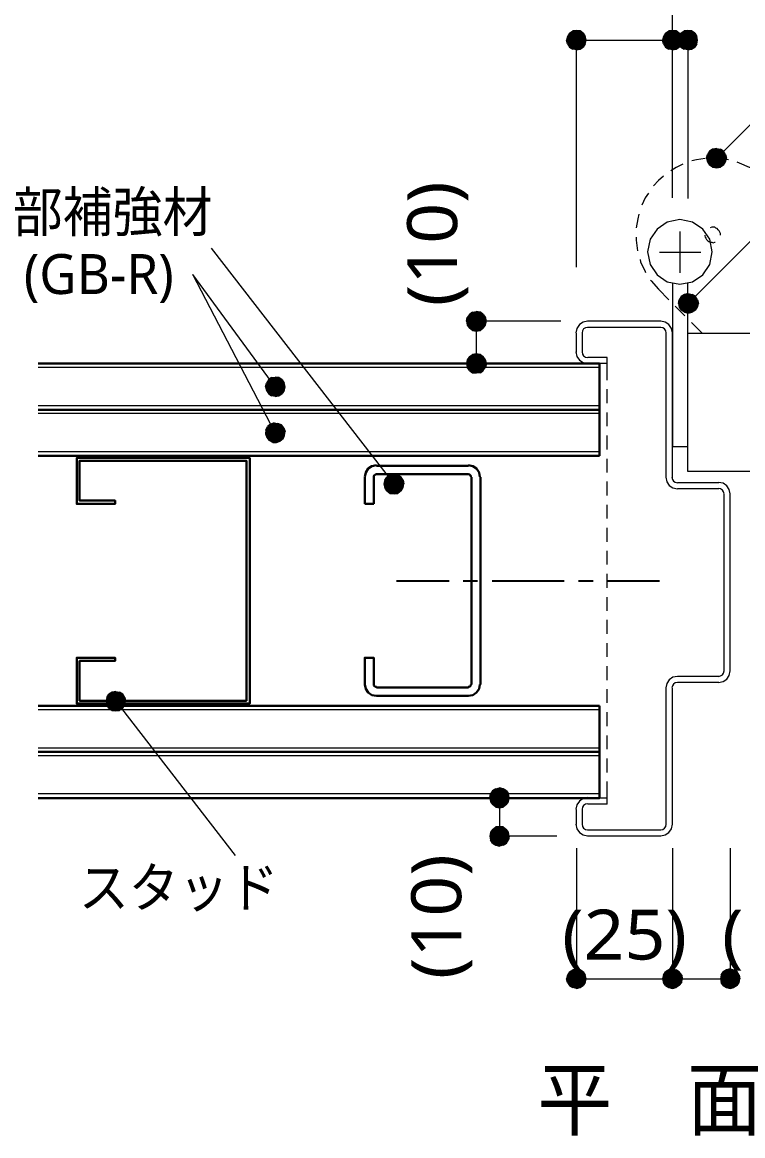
# Model space of a CAD drawing. Header units: millimetres. Extents: x 0 to 420, y 0 to 297.
# Drawn here: x 233.6 to 271, y 126.7 to 184.6 of the extents above; entities that cross this region are included whole.
import ezdxf
from ezdxf.enums import TextEntityAlignment as Align

# ---------------------------------------------------------------- set-up
doc = ezdxf.new("R2010")
doc.units = ezdxf.units.MM
doc.styles.add('kst32b', font='NotoSansJP-Variable.ttf')

msp = doc.modelspace()

# ---------------------------------------------------------------- hatches: boundary and pattern name
h = msp.add_hatch(color=7)
h.paths.add_polyline_path([(261.916, 183.896), (261.874, 183.705), (262.382, 183.705), (261.916, 183.896)])
h.paths.add_polyline_path([(261.874, 183.705), (262.382, 183.705), (261.916, 183.515), (261.874, 183.705)])
h.paths.add_polyline_path([(262.382, 183.705), (261.916, 183.515), (262.022, 183.346), (262.382, 183.705)])
h = msp.add_hatch(color=7)
h.paths.add_polyline_path([(262.382, 184.213), (262.191, 184.192), (262.382, 183.705), (262.382, 184.213)])
h.paths.add_polyline_path([(262.191, 184.192), (262.382, 183.705), (262.022, 184.065), (262.191, 184.192)])
h.paths.add_polyline_path([(262.382, 183.705), (262.022, 184.065), (261.916, 183.896), (262.382, 183.705)])
h = msp.add_hatch(color=7)
h.paths.add_polyline_path([(262.022, 183.346), (262.191, 183.24), (262.382, 183.705), (262.022, 183.346)])
h.paths.add_polyline_path([(262.191, 183.24), (262.382, 183.705), (262.382, 183.197), (262.191, 183.24)])
h.paths.add_polyline_path([(262.382, 183.705), (262.382, 183.197), (262.573, 183.24), (262.382, 183.705)])
for points in [[(262.573, 184.192), (262.382, 184.213), (262.382, 183.705), (262.573, 184.192)], [(267.568, 184.192), (267.377, 184.213), (267.377, 183.705), (267.568, 184.192)], [(268.372, 184.192), (268.182, 184.213), (268.182, 183.705), (268.372, 184.192)], [(269.473, 178.033), (269.304, 177.927), (269.685, 177.567), (269.473, 178.033)], [(268.012, 170.476), (267.843, 170.371), (268.203, 170.011), (268.012, 170.476)], [(257.662, 168.868), (257.704, 169.079), (257.175, 169.079), (257.662, 168.868)], [(256.709, 167.068), (256.667, 166.878), (257.175, 166.878), (256.709, 167.068)], [(246.253, 165.481), (246.359, 165.312), (246.719, 165.671), (246.253, 165.481)], [(246.211, 163.216), (246.274, 163.026), (246.719, 163.28), (246.211, 163.216)], [(252.688, 160.126), (252.899, 160.105), (252.899, 160.613), (252.688, 160.126)], [(238.231, 148.823), (238.421, 148.802), (238.421, 149.31), (238.231, 148.823)], [(258.847, 144.081), (258.889, 144.293), (258.382, 144.293), (258.847, 144.081)], [(257.916, 142.494), (257.873, 142.282), (258.382, 142.282), (257.916, 142.494)], [(262.573, 135.34), (262.382, 135.382), (262.382, 134.874), (262.573, 135.34)], [(267.187, 134.408), (267.377, 134.366), (267.377, 134.874), (267.187, 134.408)], [(270.193, 134.408), (270.383, 134.366), (270.383, 134.874), (270.193, 134.408)]]:
    msp.add_hatch(color=7).paths.add_polyline_path(points)
h = msp.add_hatch(color=7)
h.paths.add_polyline_path([(262.89, 183.705), (262.848, 183.896), (262.382, 183.705), (262.89, 183.705)])
h.paths.add_polyline_path([(262.848, 183.896), (262.382, 183.705), (262.742, 184.065), (262.848, 183.896)])
h.paths.add_polyline_path([(262.382, 183.705), (262.742, 184.065), (262.573, 184.192), (262.382, 183.705)])
h = msp.add_hatch(color=7)
h.paths.add_polyline_path([(262.573, 183.24), (262.742, 183.346), (262.382, 183.705), (262.573, 183.24)])
h.paths.add_polyline_path([(262.742, 183.346), (262.382, 183.705), (262.848, 183.515), (262.742, 183.346)])
h.paths.add_polyline_path([(262.382, 183.705), (262.848, 183.515), (262.89, 183.705), (262.382, 183.705)])
h = msp.add_hatch(color=7)
h.paths.add_polyline_path([(266.912, 183.896), (266.869, 183.705), (267.377, 183.705), (266.912, 183.896)])
h.paths.add_polyline_path([(266.869, 183.705), (267.377, 183.705), (266.912, 183.515), (266.869, 183.705)])
h.paths.add_polyline_path([(267.377, 183.705), (266.912, 183.515), (267.018, 183.346), (267.377, 183.705)])
h = msp.add_hatch(color=7)
h.paths.add_polyline_path([(267.377, 184.213), (267.187, 184.192), (267.377, 183.705), (267.377, 184.213)])
h.paths.add_polyline_path([(267.187, 184.192), (267.377, 183.705), (267.018, 184.065), (267.187, 184.192)])
h.paths.add_polyline_path([(267.377, 183.705), (267.018, 184.065), (266.912, 183.896), (267.377, 183.705)])
h = msp.add_hatch(color=7)
h.paths.add_polyline_path([(267.018, 183.346), (267.187, 183.24), (267.377, 183.705), (267.018, 183.346)])
h.paths.add_polyline_path([(267.187, 183.24), (267.377, 183.705), (267.377, 183.197), (267.187, 183.24)])
h.paths.add_polyline_path([(267.377, 183.705), (267.377, 183.197), (267.568, 183.24), (267.377, 183.705)])
h = msp.add_hatch(color=7)
h.paths.add_polyline_path([(267.885, 183.705), (267.864, 183.896), (267.377, 183.705), (267.885, 183.705)])
h.paths.add_polyline_path([(267.864, 183.896), (267.377, 183.705), (267.737, 184.065), (267.864, 183.896)])
h.paths.add_polyline_path([(267.377, 183.705), (267.737, 184.065), (267.568, 184.192), (267.377, 183.705)])
h = msp.add_hatch(color=7)
h.paths.add_polyline_path([(267.568, 183.24), (267.737, 183.346), (267.377, 183.705), (267.568, 183.24)])
h.paths.add_polyline_path([(267.737, 183.346), (267.377, 183.705), (267.864, 183.515), (267.737, 183.346)])
h.paths.add_polyline_path([(267.377, 183.705), (267.864, 183.515), (267.885, 183.705), (267.377, 183.705)])
h = msp.add_hatch(color=7)
h.paths.add_polyline_path([(267.716, 183.896), (267.674, 183.705), (268.182, 183.705), (267.716, 183.896)])
h.paths.add_polyline_path([(267.674, 183.705), (268.182, 183.705), (267.716, 183.515), (267.674, 183.705)])
h.paths.add_polyline_path([(268.182, 183.705), (267.716, 183.515), (267.822, 183.346), (268.182, 183.705)])
h = msp.add_hatch(color=7)
h.paths.add_polyline_path([(268.182, 184.213), (267.991, 184.192), (268.182, 183.705), (268.182, 184.213)])
h.paths.add_polyline_path([(267.991, 184.192), (268.182, 183.705), (267.822, 184.065), (267.991, 184.192)])
h.paths.add_polyline_path([(268.182, 183.705), (267.822, 184.065), (267.716, 183.896), (268.182, 183.705)])
h = msp.add_hatch(color=7)
h.paths.add_polyline_path([(267.822, 183.346), (267.991, 183.24), (268.182, 183.705), (267.822, 183.346)])
h.paths.add_polyline_path([(267.991, 183.24), (268.182, 183.705), (268.182, 183.197), (267.991, 183.24)])
h.paths.add_polyline_path([(268.182, 183.705), (268.182, 183.197), (268.372, 183.24), (268.182, 183.705)])
h = msp.add_hatch(color=7)
h.paths.add_polyline_path([(268.69, 183.705), (268.647, 183.896), (268.182, 183.705), (268.69, 183.705)])
h.paths.add_polyline_path([(268.647, 183.896), (268.182, 183.705), (268.541, 184.065), (268.647, 183.896)])
h.paths.add_polyline_path([(268.182, 183.705), (268.541, 184.065), (268.372, 184.192), (268.182, 183.705)])
h = msp.add_hatch(color=7)
h.paths.add_polyline_path([(268.372, 183.24), (268.541, 183.346), (268.182, 183.705), (268.372, 183.24)])
h.paths.add_polyline_path([(268.541, 183.346), (268.182, 183.705), (268.647, 183.515), (268.541, 183.346)])
h.paths.add_polyline_path([(268.182, 183.705), (268.647, 183.515), (268.69, 183.705), (268.182, 183.705)])
h = msp.add_hatch(color=7)
h.paths.add_polyline_path([(269.304, 177.927), (269.198, 177.758), (269.685, 177.567), (269.304, 177.927)])
h.paths.add_polyline_path([(269.198, 177.758), (269.685, 177.567), (269.155, 177.567), (269.198, 177.758)])
h.paths.add_polyline_path([(269.685, 177.567), (269.155, 177.567), (269.198, 177.377), (269.685, 177.567)])
h = msp.add_hatch(color=7)
h.paths.add_polyline_path([(270.044, 177.927), (269.875, 178.033), (269.685, 177.567), (270.044, 177.927)])
h.paths.add_polyline_path([(269.875, 178.033), (269.685, 177.567), (269.685, 178.075), (269.875, 178.033)])
h.paths.add_polyline_path([(269.685, 177.567), (269.685, 178.075), (269.473, 178.033), (269.685, 177.567)])
h = msp.add_hatch(color=7)
h.paths.add_polyline_path([(270.15, 177.377), (270.193, 177.567), (269.685, 177.567), (270.15, 177.377)])
h.paths.add_polyline_path([(270.193, 177.567), (269.685, 177.567), (270.15, 177.758), (270.193, 177.567)])
h.paths.add_polyline_path([(269.685, 177.567), (270.15, 177.758), (270.044, 177.927), (269.685, 177.567)])
h = msp.add_hatch(color=7)
h.paths.add_polyline_path([(269.198, 177.377), (269.304, 177.207), (269.685, 177.567), (269.198, 177.377)])
h.paths.add_polyline_path([(269.304, 177.207), (269.685, 177.567), (269.473, 177.101), (269.304, 177.207)])
h.paths.add_polyline_path([(269.685, 177.567), (269.473, 177.101), (269.685, 177.059), (269.685, 177.567)])
h = msp.add_hatch(color=7)
h.paths.add_polyline_path([(269.685, 177.059), (269.875, 177.101), (269.685, 177.567), (269.685, 177.059)])
h.paths.add_polyline_path([(269.875, 177.101), (269.685, 177.567), (270.044, 177.207), (269.875, 177.101)])
h.paths.add_polyline_path([(269.685, 177.567), (270.044, 177.207), (270.15, 177.377), (269.685, 177.567)])
h = msp.add_hatch(color=7)
h.paths.add_polyline_path([(267.843, 170.371), (267.737, 170.201), (268.203, 170.011), (267.843, 170.371)])
h.paths.add_polyline_path([(267.737, 170.201), (268.203, 170.011), (267.695, 170.011), (267.737, 170.201)])
h.paths.add_polyline_path([(268.203, 170.011), (267.695, 170.011), (267.737, 169.82), (268.203, 170.011)])
h = msp.add_hatch(color=7)
h.paths.add_polyline_path([(268.584, 170.371), (268.414, 170.476), (268.203, 170.011), (268.584, 170.371)])
h.paths.add_polyline_path([(268.414, 170.476), (268.203, 170.011), (268.203, 170.519), (268.414, 170.476)])
h.paths.add_polyline_path([(268.203, 170.011), (268.203, 170.519), (268.012, 170.476), (268.203, 170.011)])
h = msp.add_hatch(color=7)
h.paths.add_polyline_path([(268.69, 169.82), (268.732, 170.011), (268.203, 170.011), (268.69, 169.82)])
h.paths.add_polyline_path([(268.732, 170.011), (268.203, 170.011), (268.69, 170.201), (268.732, 170.011)])
h.paths.add_polyline_path([(268.203, 170.011), (268.69, 170.201), (268.584, 170.371), (268.203, 170.011)])
h = msp.add_hatch(color=7)
h.paths.add_polyline_path([(267.737, 169.82), (267.843, 169.651), (268.203, 170.011), (267.737, 169.82)])
h.paths.add_polyline_path([(267.843, 169.651), (268.203, 170.011), (268.012, 169.545), (267.843, 169.651)])
h.paths.add_polyline_path([(268.203, 170.011), (268.012, 169.545), (268.203, 169.503), (268.203, 170.011)])
h = msp.add_hatch(color=7)
h.paths.add_polyline_path([(268.203, 169.503), (268.414, 169.545), (268.203, 170.011), (268.203, 169.503)])
h.paths.add_polyline_path([(268.414, 169.545), (268.203, 170.011), (268.584, 169.651), (268.414, 169.545)])
h.paths.add_polyline_path([(268.203, 170.011), (268.584, 169.651), (268.69, 169.82), (268.203, 170.011)])
h = msp.add_hatch(color=7)
h.paths.add_polyline_path([(256.815, 169.439), (256.709, 169.27), (257.175, 169.079), (256.815, 169.439)])
h.paths.add_polyline_path([(256.709, 169.27), (257.175, 169.079), (256.667, 169.079), (256.709, 169.27)])
h.paths.add_polyline_path([(257.175, 169.079), (256.667, 169.079), (256.709, 168.868), (257.175, 169.079)])
h = msp.add_hatch(color=7)
h.paths.add_polyline_path([(257.387, 169.545), (257.175, 169.587), (257.175, 169.079), (257.387, 169.545)])
h.paths.add_polyline_path([(257.175, 169.587), (257.175, 169.079), (256.985, 169.545), (257.175, 169.587)])
h.paths.add_polyline_path([(257.175, 169.079), (256.985, 169.545), (256.815, 169.439), (257.175, 169.079)])
h = msp.add_hatch(color=7)
h.paths.add_polyline_path([(257.704, 169.079), (257.662, 169.27), (257.175, 169.079), (257.704, 169.079)])
h.paths.add_polyline_path([(257.662, 169.27), (257.175, 169.079), (257.535, 169.439), (257.662, 169.27)])
h.paths.add_polyline_path([(257.175, 169.079), (257.535, 169.439), (257.387, 169.545), (257.175, 169.079)])
h = msp.add_hatch(color=7)
h.paths.add_polyline_path([(256.709, 168.868), (256.815, 168.719), (257.175, 169.079), (256.709, 168.868)])
h.paths.add_polyline_path([(256.815, 168.719), (257.175, 169.079), (256.985, 168.592), (256.815, 168.719)])
h.paths.add_polyline_path([(257.175, 169.079), (256.985, 168.592), (257.175, 168.571), (257.175, 169.079)])
h = msp.add_hatch(color=7)
h.paths.add_polyline_path([(257.175, 168.571), (257.387, 168.592), (257.175, 169.079), (257.175, 168.571)])
h.paths.add_polyline_path([(257.387, 168.592), (257.175, 169.079), (257.535, 168.719), (257.387, 168.592)])
h.paths.add_polyline_path([(257.175, 169.079), (257.535, 168.719), (257.662, 168.868), (257.175, 169.079)])
h = msp.add_hatch(color=7)
h.paths.add_polyline_path([(256.667, 166.878), (256.709, 166.687), (257.175, 166.878), (256.667, 166.878)])
h.paths.add_polyline_path([(256.709, 166.687), (257.175, 166.878), (256.815, 166.518), (256.709, 166.687)])
h.paths.add_polyline_path([(257.175, 166.878), (256.815, 166.518), (256.985, 166.391), (257.175, 166.878)])
h = msp.add_hatch(color=7)
h.paths.add_polyline_path([(257.175, 167.386), (256.985, 167.344), (257.175, 166.878), (257.175, 167.386)])
h.paths.add_polyline_path([(256.985, 167.344), (257.175, 166.878), (256.815, 167.238), (256.985, 167.344)])
h.paths.add_polyline_path([(257.175, 166.878), (256.815, 167.238), (256.709, 167.068), (257.175, 166.878)])
h = msp.add_hatch(color=7)
h.paths.add_polyline_path([(256.985, 166.391), (257.175, 166.37), (257.175, 166.878), (256.985, 166.391)])
h.paths.add_polyline_path([(257.175, 166.37), (257.175, 166.878), (257.387, 166.391), (257.175, 166.37)])
h.paths.add_polyline_path([(257.175, 166.878), (257.387, 166.391), (257.535, 166.518), (257.175, 166.878)])
h = msp.add_hatch(color=7)
h.paths.add_polyline_path([(257.662, 167.068), (257.535, 167.238), (257.175, 166.878), (257.662, 167.068)])
h.paths.add_polyline_path([(257.535, 167.238), (257.175, 166.878), (257.387, 167.344), (257.535, 167.238)])
h.paths.add_polyline_path([(257.175, 166.878), (257.387, 167.344), (257.175, 167.386), (257.175, 166.878)])
h = msp.add_hatch(color=7)
h.paths.add_polyline_path([(257.535, 166.518), (257.662, 166.687), (257.175, 166.878), (257.535, 166.518)])
h.paths.add_polyline_path([(257.662, 166.687), (257.175, 166.878), (257.704, 166.878), (257.662, 166.687)])
h.paths.add_polyline_path([(257.175, 166.878), (257.704, 166.878), (257.662, 167.068), (257.175, 166.878)])
h = msp.add_hatch(color=7)
h.paths.add_polyline_path([(246.359, 166.031), (246.253, 165.862), (246.719, 165.671), (246.359, 166.031)])
h.paths.add_polyline_path([(246.253, 165.862), (246.719, 165.671), (246.211, 165.671), (246.253, 165.862)])
h.paths.add_polyline_path([(246.719, 165.671), (246.211, 165.671), (246.253, 165.481), (246.719, 165.671)])
h = msp.add_hatch(color=7)
h.paths.add_polyline_path([(246.909, 166.158), (246.719, 166.179), (246.719, 165.671), (246.909, 166.158)])
h.paths.add_polyline_path([(246.719, 166.179), (246.719, 165.671), (246.528, 166.158), (246.719, 166.179)])
h.paths.add_polyline_path([(246.719, 165.671), (246.528, 166.158), (246.359, 166.031), (246.719, 165.671)])
h = msp.add_hatch(color=7)
h.paths.add_polyline_path([(247.227, 165.671), (247.184, 165.862), (246.719, 165.671), (247.227, 165.671)])
h.paths.add_polyline_path([(247.184, 165.862), (246.719, 165.671), (247.079, 166.031), (247.184, 165.862)])
h.paths.add_polyline_path([(246.719, 165.671), (247.079, 166.031), (246.909, 166.158), (246.719, 165.671)])
h = msp.add_hatch(color=7)
h.paths.add_polyline_path([(246.359, 165.312), (246.528, 165.206), (246.719, 165.671), (246.359, 165.312)])
h.paths.add_polyline_path([(246.528, 165.206), (246.719, 165.671), (246.719, 165.163), (246.528, 165.206)])
h.paths.add_polyline_path([(246.719, 165.671), (246.719, 165.163), (246.909, 165.206), (246.719, 165.671)])
h = msp.add_hatch(color=7)
h.paths.add_polyline_path([(246.909, 165.206), (247.079, 165.312), (246.719, 165.671), (246.909, 165.206)])
h.paths.add_polyline_path([(247.079, 165.312), (246.719, 165.671), (247.184, 165.481), (247.079, 165.312)])
h.paths.add_polyline_path([(246.719, 165.671), (247.184, 165.481), (247.227, 165.671), (246.719, 165.671)])
h = msp.add_hatch(color=7)
h.paths.add_polyline_path([(246.465, 163.724), (246.316, 163.597), (246.719, 163.28), (246.465, 163.724)])
h.paths.add_polyline_path([(246.316, 163.597), (246.719, 163.28), (246.232, 163.407), (246.316, 163.597)])
h.paths.add_polyline_path([(246.719, 163.28), (246.232, 163.407), (246.211, 163.216), (246.719, 163.28)])
h = msp.add_hatch(color=7)
h.paths.add_polyline_path([(247.036, 163.682), (246.846, 163.767), (246.719, 163.28), (247.036, 163.682)])
h.paths.add_polyline_path([(246.846, 163.767), (246.719, 163.28), (246.655, 163.788), (246.846, 163.767)])
h.paths.add_polyline_path([(246.719, 163.28), (246.655, 163.788), (246.465, 163.724), (246.719, 163.28)])
h = msp.add_hatch(color=7)
h.paths.add_polyline_path([(247.205, 163.131), (247.227, 163.343), (246.719, 163.28), (247.205, 163.131)])
h.paths.add_polyline_path([(247.227, 163.343), (246.719, 163.28), (247.163, 163.534), (247.227, 163.343)])
h.paths.add_polyline_path([(246.719, 163.28), (247.163, 163.534), (247.036, 163.682), (246.719, 163.28)])
h = msp.add_hatch(color=7)
h.paths.add_polyline_path([(246.274, 163.026), (246.401, 162.877), (246.719, 163.28), (246.274, 163.026)])
h.paths.add_polyline_path([(246.401, 162.877), (246.719, 163.28), (246.592, 162.772), (246.401, 162.877)])
h.paths.add_polyline_path([(246.719, 163.28), (246.592, 162.772), (246.782, 162.772), (246.719, 163.28)])
h = msp.add_hatch(color=7)
h.paths.add_polyline_path([(246.782, 162.772), (246.973, 162.835), (246.719, 163.28), (246.782, 162.772)])
h.paths.add_polyline_path([(246.973, 162.835), (246.719, 163.28), (247.121, 162.962), (246.973, 162.835)])
h.paths.add_polyline_path([(246.719, 163.28), (247.121, 162.962), (247.205, 163.131), (246.719, 163.28)])
h = msp.add_hatch(color=7)
h.paths.add_polyline_path([(252.688, 161.078), (252.518, 160.972), (252.899, 160.613), (252.688, 161.078)])
h.paths.add_polyline_path([(252.518, 160.972), (252.899, 160.613), (252.412, 160.803), (252.518, 160.972)])
h.paths.add_polyline_path([(252.899, 160.613), (252.412, 160.803), (252.37, 160.613), (252.899, 160.613)])
h = msp.add_hatch(color=7)
h.paths.add_polyline_path([(253.259, 160.972), (253.09, 161.078), (252.899, 160.613), (253.259, 160.972)])
h.paths.add_polyline_path([(253.09, 161.078), (252.899, 160.613), (252.899, 161.121), (253.09, 161.078)])
h.paths.add_polyline_path([(252.899, 160.613), (252.899, 161.121), (252.688, 161.078), (252.899, 160.613)])
h = msp.add_hatch(color=7)
h.paths.add_polyline_path([(252.37, 160.613), (252.412, 160.422), (252.899, 160.613), (252.37, 160.613)])
h.paths.add_polyline_path([(252.412, 160.422), (252.899, 160.613), (252.518, 160.253), (252.412, 160.422)])
h.paths.add_polyline_path([(252.899, 160.613), (252.518, 160.253), (252.688, 160.126), (252.899, 160.613)])
h = msp.add_hatch(color=7)
h.paths.add_polyline_path([(253.365, 160.422), (253.407, 160.613), (252.899, 160.613), (253.365, 160.422)])
h.paths.add_polyline_path([(253.407, 160.613), (252.899, 160.613), (253.365, 160.803), (253.407, 160.613)])
h.paths.add_polyline_path([(252.899, 160.613), (253.365, 160.803), (253.259, 160.972), (252.899, 160.613)])
h = msp.add_hatch(color=7)
h.paths.add_polyline_path([(252.899, 160.105), (253.09, 160.126), (252.899, 160.613), (252.899, 160.105)])
h.paths.add_polyline_path([(253.09, 160.126), (252.899, 160.613), (253.259, 160.253), (253.09, 160.126)])
h.paths.add_polyline_path([(252.899, 160.613), (253.259, 160.253), (253.365, 160.422), (252.899, 160.613)])
h = msp.add_hatch(color=7)
h.paths.add_polyline_path([(238.231, 149.775), (238.062, 149.669), (238.421, 149.31), (238.231, 149.775)])
h.paths.add_polyline_path([(238.062, 149.669), (238.421, 149.31), (237.956, 149.5), (238.062, 149.669)])
h.paths.add_polyline_path([(238.421, 149.31), (237.956, 149.5), (237.913, 149.31), (238.421, 149.31)])
h = msp.add_hatch(color=7)
h.paths.add_polyline_path([(238.781, 149.669), (238.612, 149.775), (238.421, 149.31), (238.781, 149.669)])
h.paths.add_polyline_path([(238.612, 149.775), (238.421, 149.31), (238.421, 149.818), (238.612, 149.775)])
h.paths.add_polyline_path([(238.421, 149.31), (238.421, 149.818), (238.231, 149.775), (238.421, 149.31)])
h = msp.add_hatch(color=7)
h.paths.add_polyline_path([(238.887, 149.119), (238.929, 149.31), (238.421, 149.31), (238.887, 149.119)])
h.paths.add_polyline_path([(238.929, 149.31), (238.421, 149.31), (238.887, 149.5), (238.929, 149.31)])
h.paths.add_polyline_path([(238.421, 149.31), (238.887, 149.5), (238.781, 149.669), (238.421, 149.31)])
h = msp.add_hatch(color=7)
h.paths.add_polyline_path([(237.913, 149.31), (237.956, 149.119), (238.421, 149.31), (237.913, 149.31)])
h.paths.add_polyline_path([(237.956, 149.119), (238.421, 149.31), (238.062, 148.95), (237.956, 149.119)])
h.paths.add_polyline_path([(238.421, 149.31), (238.062, 148.95), (238.231, 148.823), (238.421, 149.31)])
h = msp.add_hatch(color=7)
h.paths.add_polyline_path([(238.421, 148.802), (238.612, 148.823), (238.421, 149.31), (238.421, 148.802)])
h.paths.add_polyline_path([(238.612, 148.823), (238.421, 149.31), (238.781, 148.95), (238.612, 148.823)])
h.paths.add_polyline_path([(238.421, 149.31), (238.781, 148.95), (238.887, 149.119), (238.421, 149.31)])
h = msp.add_hatch(color=7)
h.paths.add_polyline_path([(258.022, 144.653), (257.916, 144.484), (258.382, 144.293), (258.022, 144.653)])
h.paths.add_polyline_path([(257.916, 144.484), (258.382, 144.293), (257.873, 144.293), (257.916, 144.484)])
h.paths.add_polyline_path([(258.382, 144.293), (257.873, 144.293), (257.916, 144.081), (258.382, 144.293)])
h = msp.add_hatch(color=7)
h.paths.add_polyline_path([(257.916, 144.081), (258.022, 143.933), (258.382, 144.293), (257.916, 144.081)])
h.paths.add_polyline_path([(258.022, 143.933), (258.382, 144.293), (258.191, 143.806), (258.022, 143.933)])
h.paths.add_polyline_path([(258.382, 144.293), (258.191, 143.806), (258.382, 143.764), (258.382, 144.293)])
h = msp.add_hatch(color=7)
h.paths.add_polyline_path([(258.572, 144.759), (258.382, 144.801), (258.382, 144.293), (258.572, 144.759)])
h.paths.add_polyline_path([(258.382, 144.801), (258.382, 144.293), (258.191, 144.759), (258.382, 144.801)])
h.paths.add_polyline_path([(258.382, 144.293), (258.191, 144.759), (258.022, 144.653), (258.382, 144.293)])
h = msp.add_hatch(color=7)
h.paths.add_polyline_path([(258.889, 144.293), (258.847, 144.484), (258.382, 144.293), (258.889, 144.293)])
h.paths.add_polyline_path([(258.847, 144.484), (258.382, 144.293), (258.741, 144.653), (258.847, 144.484)])
h.paths.add_polyline_path([(258.382, 144.293), (258.741, 144.653), (258.572, 144.759), (258.382, 144.293)])
h = msp.add_hatch(color=7)
h.paths.add_polyline_path([(258.382, 143.764), (258.572, 143.806), (258.382, 144.293), (258.382, 143.764)])
h.paths.add_polyline_path([(258.572, 143.806), (258.382, 144.293), (258.741, 143.933), (258.572, 143.806)])
h.paths.add_polyline_path([(258.382, 144.293), (258.741, 143.933), (258.847, 144.081), (258.382, 144.293)])
h = msp.add_hatch(color=7)
h.paths.add_polyline_path([(258.382, 142.79), (258.191, 142.769), (258.382, 142.282), (258.382, 142.79)])
h.paths.add_polyline_path([(258.191, 142.769), (258.382, 142.282), (258.022, 142.642), (258.191, 142.769)])
h.paths.add_polyline_path([(258.382, 142.282), (258.022, 142.642), (257.916, 142.494), (258.382, 142.282)])
h = msp.add_hatch(color=7)
h.paths.add_polyline_path([(258.847, 142.494), (258.741, 142.642), (258.382, 142.282), (258.847, 142.494)])
h.paths.add_polyline_path([(258.741, 142.642), (258.382, 142.282), (258.572, 142.769), (258.741, 142.642)])
h.paths.add_polyline_path([(258.382, 142.282), (258.572, 142.769), (258.382, 142.79), (258.382, 142.282)])
h = msp.add_hatch(color=7)
h.paths.add_polyline_path([(257.873, 142.282), (257.916, 142.092), (258.382, 142.282), (257.873, 142.282)])
h.paths.add_polyline_path([(257.916, 142.092), (258.382, 142.282), (258.022, 141.922), (257.916, 142.092)])
h.paths.add_polyline_path([(258.382, 142.282), (258.022, 141.922), (258.191, 141.817), (258.382, 142.282)])
h = msp.add_hatch(color=7)
h.paths.add_polyline_path([(258.191, 141.817), (258.382, 141.774), (258.382, 142.282), (258.191, 141.817)])
h.paths.add_polyline_path([(258.382, 141.774), (258.382, 142.282), (258.572, 141.817), (258.382, 141.774)])
h.paths.add_polyline_path([(258.382, 142.282), (258.572, 141.817), (258.741, 141.922), (258.382, 142.282)])
h = msp.add_hatch(color=7)
h.paths.add_polyline_path([(258.741, 141.922), (258.847, 142.092), (258.382, 142.282), (258.741, 141.922)])
h.paths.add_polyline_path([(258.847, 142.092), (258.382, 142.282), (258.889, 142.282), (258.847, 142.092)])
h.paths.add_polyline_path([(258.382, 142.282), (258.889, 142.282), (258.847, 142.494), (258.382, 142.282)])
h = msp.add_hatch(color=7)
h.paths.add_polyline_path([(261.916, 135.064), (261.874, 134.874), (262.382, 134.874), (261.916, 135.064)])
h.paths.add_polyline_path([(261.874, 134.874), (262.382, 134.874), (261.916, 134.683), (261.874, 134.874)])
h.paths.add_polyline_path([(262.382, 134.874), (261.916, 134.683), (262.022, 134.514), (262.382, 134.874)])
h = msp.add_hatch(color=7)
h.paths.add_polyline_path([(262.382, 135.382), (262.191, 135.34), (262.382, 134.874), (262.382, 135.382)])
h.paths.add_polyline_path([(262.191, 135.34), (262.382, 134.874), (262.022, 135.234), (262.191, 135.34)])
h.paths.add_polyline_path([(262.382, 134.874), (262.022, 135.234), (261.916, 135.064), (262.382, 134.874)])
h = msp.add_hatch(color=7)
h.paths.add_polyline_path([(262.89, 134.874), (262.848, 135.064), (262.382, 134.874), (262.89, 134.874)])
h.paths.add_polyline_path([(262.848, 135.064), (262.382, 134.874), (262.742, 135.234), (262.848, 135.064)])
h.paths.add_polyline_path([(262.382, 134.874), (262.742, 135.234), (262.573, 135.34), (262.382, 134.874)])
h = msp.add_hatch(color=7)
h.paths.add_polyline_path([(267.187, 135.34), (267.018, 135.234), (267.377, 134.874), (267.187, 135.34)])
h.paths.add_polyline_path([(267.018, 135.234), (267.377, 134.874), (266.912, 135.064), (267.018, 135.234)])
h.paths.add_polyline_path([(267.377, 134.874), (266.912, 135.064), (266.869, 134.874), (267.377, 134.874)])
h = msp.add_hatch(color=7)
h.paths.add_polyline_path([(267.737, 135.234), (267.568, 135.34), (267.377, 134.874), (267.737, 135.234)])
h.paths.add_polyline_path([(267.568, 135.34), (267.377, 134.874), (267.377, 135.382), (267.568, 135.34)])
h.paths.add_polyline_path([(267.377, 134.874), (267.377, 135.382), (267.187, 135.34), (267.377, 134.874)])
h = msp.add_hatch(color=7)
h.paths.add_polyline_path([(267.864, 134.683), (267.885, 134.874), (267.377, 134.874), (267.864, 134.683)])
h.paths.add_polyline_path([(267.885, 134.874), (267.377, 134.874), (267.864, 135.064), (267.885, 134.874)])
h.paths.add_polyline_path([(267.377, 134.874), (267.864, 135.064), (267.737, 135.234), (267.377, 134.874)])
h = msp.add_hatch(color=7)
h.paths.add_polyline_path([(270.193, 135.34), (270.023, 135.234), (270.383, 134.874), (270.193, 135.34)])
h.paths.add_polyline_path([(270.023, 135.234), (270.383, 134.874), (269.917, 135.064), (270.023, 135.234)])
h.paths.add_polyline_path([(270.383, 134.874), (269.917, 135.064), (269.875, 134.874), (270.383, 134.874)])
h = msp.add_hatch(color=7)
h.paths.add_polyline_path([(270.743, 135.234), (270.573, 135.34), (270.383, 134.874), (270.743, 135.234)])
h.paths.add_polyline_path([(270.573, 135.34), (270.383, 134.874), (270.383, 135.382), (270.573, 135.34)])
h.paths.add_polyline_path([(270.383, 134.874), (270.383, 135.382), (270.193, 135.34), (270.383, 134.874)])
h = msp.add_hatch(color=7)
h.paths.add_polyline_path([(270.849, 134.683), (270.891, 134.874), (270.383, 134.874), (270.849, 134.683)])
h.paths.add_polyline_path([(270.891, 134.874), (270.383, 134.874), (270.849, 135.064), (270.891, 134.874)])
h.paths.add_polyline_path([(270.383, 134.874), (270.849, 135.064), (270.743, 135.234), (270.383, 134.874)])
h = msp.add_hatch(color=7)
h.paths.add_polyline_path([(262.022, 134.514), (262.191, 134.408), (262.382, 134.874), (262.022, 134.514)])
h.paths.add_polyline_path([(262.191, 134.408), (262.382, 134.874), (262.382, 134.366), (262.191, 134.408)])
h.paths.add_polyline_path([(262.382, 134.874), (262.382, 134.366), (262.573, 134.408), (262.382, 134.874)])
h = msp.add_hatch(color=7)
h.paths.add_polyline_path([(262.573, 134.408), (262.742, 134.514), (262.382, 134.874), (262.573, 134.408)])
h.paths.add_polyline_path([(262.742, 134.514), (262.382, 134.874), (262.848, 134.683), (262.742, 134.514)])
h.paths.add_polyline_path([(262.382, 134.874), (262.848, 134.683), (262.89, 134.874), (262.382, 134.874)])
h = msp.add_hatch(color=7)
h.paths.add_polyline_path([(266.869, 134.874), (266.912, 134.683), (267.377, 134.874), (266.869, 134.874)])
h.paths.add_polyline_path([(266.912, 134.683), (267.377, 134.874), (267.018, 134.514), (266.912, 134.683)])
h.paths.add_polyline_path([(267.377, 134.874), (267.018, 134.514), (267.187, 134.408), (267.377, 134.874)])
h = msp.add_hatch(color=7)
h.paths.add_polyline_path([(267.377, 134.366), (267.568, 134.408), (267.377, 134.874), (267.377, 134.366)])
h.paths.add_polyline_path([(267.568, 134.408), (267.377, 134.874), (267.737, 134.514), (267.568, 134.408)])
h.paths.add_polyline_path([(267.377, 134.874), (267.737, 134.514), (267.864, 134.683), (267.377, 134.874)])
h = msp.add_hatch(color=7)
h.paths.add_polyline_path([(269.875, 134.874), (269.917, 134.683), (270.383, 134.874), (269.875, 134.874)])
h.paths.add_polyline_path([(269.917, 134.683), (270.383, 134.874), (270.023, 134.514), (269.917, 134.683)])
h.paths.add_polyline_path([(270.383, 134.874), (270.023, 134.514), (270.193, 134.408), (270.383, 134.874)])
h = msp.add_hatch(color=7)
h.paths.add_polyline_path([(270.383, 134.366), (270.573, 134.408), (270.383, 134.874), (270.383, 134.366)])
h.paths.add_polyline_path([(270.573, 134.408), (270.383, 134.874), (270.743, 134.514), (270.573, 134.408)])
h.paths.add_polyline_path([(270.383, 134.874), (270.743, 134.514), (270.849, 134.683), (270.383, 134.874)])

# ---------------------------------------------------------------- linework, layer by layer
at = {"lineweight": 13}
for points in [[(267.377, 175.493), (267.377, 190.669), (270.383, 190.669)], [(262.382, 171.894), (262.382, 183.705)], [(262.382, 183.705), (267.377, 183.705), (268.182, 183.705)], [(268.182, 183.705), (268.182, 175.472)], [(269.685, 177.567), (273.96, 181.843)], [(268.203, 170.011), (276.733, 178.52)], [(269.092, 177.546), (268.626, 177.482), (268.393, 177.419)], [(270.298, 177.482), (269.769, 177.567), (269.579, 177.567)], [(271.42, 177.08), (271.399, 177.08), (270.87, 177.313), (270.743, 177.355)], [(267.928, 177.25), (267.568, 177.08), (267.293, 176.911)], [(266.912, 176.636), (266.658, 176.403), (266.404, 176.128)], [(266.129, 175.747), (265.959, 175.493), (265.79, 175.112)], [(265.642, 174.646), (265.578, 174.413), (265.494, 173.948)], [(269.875, 173.567), (269.875, 173.651), (269.854, 173.715), (269.812, 173.778), (269.769, 173.842), (269.706, 173.905), (269.642, 173.926), (269.579, 173.969), (269.494, 173.969), (269.43, 173.969), (269.346, 173.948)], [(265.494, 173.461), (265.494, 173.292), (265.557, 172.741)], [(267.779, 171.598), (267.779, 173.757)], [(269.071, 173.567), (269.071, 173.524), (269.092, 173.461), (269.113, 173.397), (269.155, 173.334), (269.219, 173.27), (269.282, 173.228), (269.346, 173.186), (269.43, 173.186), (269.494, 173.164), (269.579, 173.186), (269.6, 173.186)], [(252.899, 160.613), (243.396, 172.889)], [(266.7, 172.678), (268.859, 172.678)], [(265.705, 172.297), (265.726, 172.17), (265.959, 171.662), (265.98, 171.619)], [(246.719, 165.671), (242.422, 171.513)], [(246.719, 163.28), (242.422, 171.513)], [(266.234, 171.217), (266.277, 171.175), (266.658, 170.751)], [(267.377, 171.048), (267.377, 162.56), (268.182, 162.56), (268.182, 171.048)], [(266.658, 170.751), (267.187, 170.201)], [(267.525, 169.862), (268.034, 169.354)], [(261.578, 169.079), (257.154, 169.079)], [(257.175, 169.079), (257.175, 166.878)], [(262.964, 169.079), (262.729, 169.032), (262.538, 168.903), (262.408, 168.711), (262.361, 168.476)], [(262.964, 168.762), (262.853, 168.739), (262.762, 168.678), (262.701, 168.587), (262.678, 168.476)], [(266.785, 169.079), (262.975, 169.079)], [(266.785, 168.762), (262.975, 168.762)], [(267.377, 168.476), (267.33, 168.711), (267.201, 168.903), (267.009, 169.032), (266.774, 169.079)], [(267.06, 168.476), (267.037, 168.587), (266.976, 168.678), (266.885, 168.739), (266.774, 168.762)], [(268.372, 169.016), (268.923, 168.465)], [(262.382, 167.471), (262.382, 168.465)], [(262.7, 167.471), (262.7, 168.465)], [(267.06, 160.951), (267.06, 168.465)], [(267.377, 160.951), (267.377, 168.465)], [(295.021, 161.269), (268.182, 161.269), (268.182, 168.465), (295.021, 168.465)], [(262.361, 167.481), (262.408, 167.246), (262.538, 167.055), (262.729, 166.925), (262.964, 166.878)], [(262.678, 167.481), (262.701, 167.37), (262.762, 167.279), (262.853, 167.218), (262.964, 167.196)], [(263.991, 167.196), (262.975, 167.196)], [(263.991, 166.878), (262.975, 166.878)], [(263.991, 166.878), (263.991, 167.196)], [(263.991, 166.01), (263.991, 166.878)], [(263.589, 166.666), (234.379, 166.666)], [(263.991, 164.825), (263.991, 165.544)], [(263.589, 164.677), (234.379, 164.677)], [(263.589, 164.275), (234.379, 164.275)], [(263.991, 163.618), (263.991, 164.338)], [(263.991, 162.412), (263.991, 163.131)], [(263.589, 162.285), (234.379, 162.285)], [(263.991, 161.205), (263.991, 161.925)], [(263.991, 160.02), (263.991, 160.74)], [(267.039, 160.962), (267.086, 160.727), (267.215, 160.535), (267.407, 160.406), (267.642, 160.359)], [(267.356, 160.962), (267.379, 160.851), (267.44, 160.76), (267.531, 160.699), (267.642, 160.676)], [(269.79, 160.676), (267.653, 160.676)], [(270.383, 160.094), (270.336, 160.329), (270.206, 160.521), (270.015, 160.65), (269.78, 160.697)], [(269.79, 160.359), (267.653, 160.359)], [(270.065, 160.094), (270.043, 160.205), (269.982, 160.296), (269.891, 160.357), (269.78, 160.38)], [(270.066, 150.876), (270.066, 160.083)], [(270.383, 150.876), (270.383, 160.083)], [(263.991, 158.813), (263.991, 159.533)], [(263.991, 157.607), (263.991, 158.327)], [(263.991, 156.422), (263.991, 157.141)], [(263.991, 155.215), (263.991, 155.935)], [(263.991, 154.009), (263.991, 154.728)], [(263.991, 152.823), (263.991, 153.543)], [(263.991, 151.617), (263.991, 152.336)], [(263.991, 150.41), (263.991, 151.13)], [(269.78, 150.601), (269.891, 150.623), (269.982, 150.685), (270.043, 150.775), (270.065, 150.887)], [(269.78, 150.283), (270.015, 150.331), (270.206, 150.46), (270.336, 150.652), (270.383, 150.887)], [(267.642, 150.601), (267.407, 150.553), (267.215, 150.424), (267.086, 150.232), (267.039, 149.998)], [(267.642, 150.283), (267.531, 150.261), (267.44, 150.2), (267.379, 150.109), (267.356, 149.998)], [(269.79, 150.601), (267.653, 150.601)], [(269.79, 150.283), (267.653, 150.283)], [(263.991, 149.225), (263.991, 149.945)], [(267.06, 142.896), (267.06, 149.987)], [(267.377, 142.896), (267.377, 149.987)], [(238.421, 149.31), (244.623, 141.287)], [(263.589, 148.865), (234.379, 148.865)], [(263.991, 148.018), (263.991, 148.738)], [(263.991, 146.812), (263.991, 147.532)], [(263.589, 146.875), (234.379, 146.875)], [(263.589, 146.473), (234.379, 146.473)], [(263.991, 145.605), (263.991, 146.325)], [(263.991, 144.272), (263.991, 145.14)], [(263.589, 144.484), (234.379, 144.484)], [(258.382, 144.293), (258.382, 142.282)], [(262.964, 144.293), (262.729, 144.246), (262.538, 144.116), (262.408, 143.925), (262.361, 143.69)], [(263.991, 144.272), (262.975, 144.272)], [(263.991, 143.954), (263.991, 144.272)], [(262.382, 142.896), (262.382, 143.679)], [(262.964, 143.976), (262.853, 143.953), (262.762, 143.892), (262.701, 143.801), (262.678, 143.69)], [(262.7, 142.896), (262.7, 143.679)], [(263.991, 143.954), (262.975, 143.954)], [(262.361, 142.907), (262.408, 142.672), (262.538, 142.48), (262.729, 142.351), (262.964, 142.304)], [(262.678, 142.907), (262.701, 142.796), (262.762, 142.705), (262.853, 142.643), (262.964, 142.621)], [(266.785, 142.6), (262.975, 142.6)], [(266.774, 142.621), (266.885, 142.643), (266.976, 142.705), (267.037, 142.796), (267.06, 142.907)], [(266.774, 142.304), (267.009, 142.351), (267.201, 142.48), (267.33, 142.672), (267.377, 142.907)], [(261.366, 142.282), (258.339, 142.282)], [(266.785, 142.282), (262.975, 142.282)], [(262.382, 141.668), (262.382, 134.832)], [(267.377, 141.668), (267.377, 134.832)], [(270.383, 141.668), (270.383, 134.832)], [(262.382, 134.874), (267.377, 134.874), (270.383, 134.874)]]:
    msp.add_lwpolyline(points, dxfattribs=at)
at = {"lineweight": 0}
for points in [[(261.916, 183.896), (261.874, 183.705), (262.382, 183.705)], [(261.874, 183.705), (262.382, 183.705), (261.916, 183.515)], [(262.382, 183.705), (262.022, 184.065), (261.916, 183.896)], [(262.382, 183.705), (261.916, 183.515), (262.022, 183.346)], [(262.191, 184.192), (262.382, 183.705), (262.022, 184.065)], [(262.022, 183.346), (262.191, 183.24), (262.382, 183.705)], [(262.382, 184.213), (262.191, 184.192), (262.382, 183.705)], [(262.191, 183.24), (262.382, 183.705), (262.382, 183.197)], [(262.573, 184.192), (262.382, 184.213), (262.382, 183.705)], [(262.382, 183.705), (262.742, 184.065), (262.573, 184.192)], [(262.848, 183.896), (262.382, 183.705), (262.742, 184.065)], [(262.89, 183.705), (262.848, 183.896), (262.382, 183.705)], [(262.382, 183.705), (262.382, 183.197), (262.573, 183.24)], [(262.573, 183.24), (262.742, 183.346), (262.382, 183.705)], [(262.742, 183.346), (262.382, 183.705), (262.848, 183.515)], [(262.382, 183.705), (262.848, 183.515), (262.89, 183.705)], [(266.912, 183.896), (266.869, 183.705), (267.377, 183.705)], [(266.869, 183.705), (267.377, 183.705), (266.912, 183.515)], [(267.377, 183.705), (267.018, 184.065), (266.912, 183.896)], [(267.377, 183.705), (266.912, 183.515), (267.018, 183.346)], [(267.187, 184.192), (267.377, 183.705), (267.018, 184.065)], [(267.018, 183.346), (267.187, 183.24), (267.377, 183.705)], [(267.377, 184.213), (267.187, 184.192), (267.377, 183.705)], [(267.187, 183.24), (267.377, 183.705), (267.377, 183.197)], [(267.568, 184.192), (267.377, 184.213), (267.377, 183.705)], [(267.377, 183.705), (267.737, 184.065), (267.568, 184.192)], [(267.864, 183.896), (267.377, 183.705), (267.737, 184.065)], [(267.885, 183.705), (267.864, 183.896), (267.377, 183.705)], [(267.377, 183.705), (267.377, 183.197), (267.568, 183.24)], [(267.568, 183.24), (267.737, 183.346), (267.377, 183.705)], [(267.737, 183.346), (267.377, 183.705), (267.864, 183.515)], [(267.377, 183.705), (267.864, 183.515), (267.885, 183.705)], [(267.716, 183.896), (267.674, 183.705), (268.182, 183.705)], [(267.674, 183.705), (268.182, 183.705), (267.716, 183.515)], [(268.182, 183.705), (267.822, 184.065), (267.716, 183.896)], [(268.182, 183.705), (267.716, 183.515), (267.822, 183.346)], [(267.991, 184.192), (268.182, 183.705), (267.822, 184.065)], [(267.822, 183.346), (267.991, 183.24), (268.182, 183.705)], [(268.182, 184.213), (267.991, 184.192), (268.182, 183.705)], [(267.991, 183.24), (268.182, 183.705), (268.182, 183.197)], [(268.372, 184.192), (268.182, 184.213), (268.182, 183.705)], [(268.182, 183.705), (268.541, 184.065), (268.372, 184.192)], [(268.647, 183.896), (268.182, 183.705), (268.541, 184.065)], [(268.69, 183.705), (268.647, 183.896), (268.182, 183.705)], [(268.182, 183.705), (268.182, 183.197), (268.372, 183.24)], [(268.372, 183.24), (268.541, 183.346), (268.182, 183.705)], [(268.541, 183.346), (268.182, 183.705), (268.647, 183.515)], [(268.182, 183.705), (268.647, 183.515), (268.69, 183.705)], [(269.304, 177.927), (269.198, 177.758), (269.685, 177.567)], [(269.473, 178.033), (269.304, 177.927), (269.685, 177.567)], [(269.685, 177.567), (269.685, 178.075), (269.473, 178.033)], [(269.875, 178.033), (269.685, 177.567), (269.685, 178.075)], [(270.044, 177.927), (269.875, 178.033), (269.685, 177.567)], [(269.685, 177.567), (270.15, 177.758), (270.044, 177.927)], [(269.198, 177.758), (269.685, 177.567), (269.155, 177.567)], [(269.685, 177.567), (269.155, 177.567), (269.198, 177.377)], [(269.198, 177.377), (269.304, 177.207), (269.685, 177.567)], [(269.304, 177.207), (269.685, 177.567), (269.473, 177.101)], [(269.685, 177.567), (269.473, 177.101), (269.685, 177.059)], [(270.193, 177.567), (269.685, 177.567), (270.15, 177.758)], [(269.685, 177.059), (269.875, 177.101), (269.685, 177.567)], [(269.875, 177.101), (269.685, 177.567), (270.044, 177.207)], [(269.685, 177.567), (270.044, 177.207), (270.15, 177.377)], [(270.15, 177.377), (270.193, 177.567), (269.685, 177.567)], [(267.843, 170.371), (267.737, 170.201), (268.203, 170.011)], [(268.012, 170.476), (267.843, 170.371), (268.203, 170.011)], [(268.203, 170.011), (268.203, 170.519), (268.012, 170.476)], [(268.414, 170.476), (268.203, 170.011), (268.203, 170.519)], [(268.584, 170.371), (268.414, 170.476), (268.203, 170.011)], [(268.203, 170.011), (268.69, 170.201), (268.584, 170.371)], [(267.737, 170.201), (268.203, 170.011), (267.695, 170.011)], [(268.203, 170.011), (267.695, 170.011), (267.737, 169.82)], [(267.737, 169.82), (267.843, 169.651), (268.203, 170.011)], [(267.843, 169.651), (268.203, 170.011), (268.012, 169.545)], [(268.203, 170.011), (268.012, 169.545), (268.203, 169.503)], [(268.732, 170.011), (268.203, 170.011), (268.69, 170.201)], [(268.203, 169.503), (268.414, 169.545), (268.203, 170.011)], [(268.414, 169.545), (268.203, 170.011), (268.584, 169.651)], [(268.203, 170.011), (268.584, 169.651), (268.69, 169.82)], [(268.69, 169.82), (268.732, 170.011), (268.203, 170.011)], [(256.709, 169.27), (257.175, 169.079), (256.667, 169.079)], [(256.815, 169.439), (256.709, 169.27), (257.175, 169.079)], [(257.175, 169.079), (256.985, 169.545), (256.815, 169.439)], [(257.175, 169.587), (257.175, 169.079), (256.985, 169.545)], [(257.387, 169.545), (257.175, 169.587), (257.175, 169.079)], [(257.175, 169.079), (257.535, 169.439), (257.387, 169.545)], [(257.662, 169.27), (257.175, 169.079), (257.535, 169.439)], [(257.704, 169.079), (257.662, 169.27), (257.175, 169.079)], [(257.175, 169.079), (256.667, 169.079), (256.709, 168.868)], [(256.709, 168.868), (256.815, 168.719), (257.175, 169.079)], [(256.815, 168.719), (257.175, 169.079), (256.985, 168.592)], [(257.175, 169.079), (256.985, 168.592), (257.175, 168.571)], [(257.175, 168.571), (257.387, 168.592), (257.175, 169.079)], [(257.387, 168.592), (257.175, 169.079), (257.535, 168.719)], [(257.175, 169.079), (257.535, 168.719), (257.662, 168.868)], [(257.662, 168.868), (257.704, 169.079), (257.175, 169.079)], [(256.709, 167.068), (256.667, 166.878), (257.175, 166.878)], [(256.667, 166.878), (256.709, 166.687), (257.175, 166.878)], [(257.175, 166.878), (256.815, 167.238), (256.709, 167.068)], [(256.709, 166.687), (257.175, 166.878), (256.815, 166.518)], [(256.985, 167.344), (257.175, 166.878), (256.815, 167.238)], [(257.175, 166.878), (256.815, 166.518), (256.985, 166.391)], [(257.175, 167.386), (256.985, 167.344), (257.175, 166.878)], [(256.985, 166.391), (257.175, 166.37), (257.175, 166.878)], [(257.175, 166.878), (257.387, 167.344), (257.175, 167.386)], [(257.535, 167.238), (257.175, 166.878), (257.387, 167.344)], [(257.662, 167.068), (257.535, 167.238), (257.175, 166.878)], [(257.175, 166.878), (257.704, 166.878), (257.662, 167.068)], [(257.175, 166.37), (257.175, 166.878), (257.387, 166.391)], [(257.175, 166.878), (257.387, 166.391), (257.535, 166.518)], [(257.535, 166.518), (257.662, 166.687), (257.175, 166.878)], [(257.662, 166.687), (257.175, 166.878), (257.704, 166.878)], [(246.253, 165.862), (246.719, 165.671), (246.211, 165.671)], [(246.359, 166.031), (246.253, 165.862), (246.719, 165.671)], [(246.719, 165.671), (246.528, 166.158), (246.359, 166.031)], [(246.719, 166.179), (246.719, 165.671), (246.528, 166.158)], [(246.909, 166.158), (246.719, 166.179), (246.719, 165.671)], [(246.719, 165.671), (247.079, 166.031), (246.909, 166.158)], [(247.184, 165.862), (246.719, 165.671), (247.079, 166.031)], [(247.227, 165.671), (247.184, 165.862), (246.719, 165.671)], [(246.719, 165.671), (246.211, 165.671), (246.253, 165.481)], [(246.253, 165.481), (246.359, 165.312), (246.719, 165.671)], [(246.359, 165.312), (246.528, 165.206), (246.719, 165.671)], [(246.528, 165.206), (246.719, 165.671), (246.719, 165.163)], [(246.719, 165.671), (246.719, 165.163), (246.909, 165.206)], [(246.909, 165.206), (247.079, 165.312), (246.719, 165.671)], [(247.079, 165.312), (246.719, 165.671), (247.184, 165.481)], [(246.719, 165.671), (247.184, 165.481), (247.227, 165.671)], [(246.719, 163.28), (246.232, 163.407), (246.211, 163.216)], [(246.316, 163.597), (246.719, 163.28), (246.232, 163.407)], [(246.465, 163.724), (246.316, 163.597), (246.719, 163.28)], [(246.719, 163.28), (246.655, 163.788), (246.465, 163.724)], [(246.846, 163.767), (246.719, 163.28), (246.655, 163.788)], [(247.036, 163.682), (246.846, 163.767), (246.719, 163.28)], [(246.719, 163.28), (247.163, 163.534), (247.036, 163.682)], [(247.227, 163.343), (246.719, 163.28), (247.163, 163.534)], [(246.211, 163.216), (246.274, 163.026), (246.719, 163.28)], [(246.274, 163.026), (246.401, 162.877), (246.719, 163.28)], [(246.401, 162.877), (246.719, 163.28), (246.592, 162.772)], [(246.719, 163.28), (246.592, 162.772), (246.782, 162.772)], [(247.205, 163.131), (247.227, 163.343), (246.719, 163.28)], [(246.782, 162.772), (246.973, 162.835), (246.719, 163.28)], [(246.973, 162.835), (246.719, 163.28), (247.121, 162.962)], [(246.719, 163.28), (247.121, 162.962), (247.205, 163.131)], [(252.688, 161.078), (252.518, 160.972), (252.899, 160.613)], [(252.899, 160.613), (252.899, 161.121), (252.688, 161.078)], [(253.09, 161.078), (252.899, 160.613), (252.899, 161.121)], [(253.259, 160.972), (253.09, 161.078), (252.899, 160.613)], [(252.899, 160.613), (252.412, 160.803), (252.37, 160.613)], [(252.37, 160.613), (252.412, 160.422), (252.899, 160.613)], [(252.518, 160.972), (252.899, 160.613), (252.412, 160.803)], [(252.412, 160.422), (252.899, 160.613), (252.518, 160.253)], [(252.899, 160.613), (252.518, 160.253), (252.688, 160.126)], [(252.688, 160.126), (252.899, 160.105), (252.899, 160.613)], [(252.899, 160.613), (253.365, 160.803), (253.259, 160.972)], [(253.407, 160.613), (252.899, 160.613), (253.365, 160.803)], [(252.899, 160.105), (253.09, 160.126), (252.899, 160.613)], [(253.09, 160.126), (252.899, 160.613), (253.259, 160.253)], [(252.899, 160.613), (253.259, 160.253), (253.365, 160.422)], [(253.365, 160.422), (253.407, 160.613), (252.899, 160.613)], [(238.421, 149.31), (237.956, 149.5), (237.913, 149.31)], [(238.062, 149.669), (238.421, 149.31), (237.956, 149.5)], [(238.231, 149.775), (238.062, 149.669), (238.421, 149.31)], [(238.421, 149.31), (238.421, 149.818), (238.231, 149.775)], [(238.612, 149.775), (238.421, 149.31), (238.421, 149.818)], [(238.781, 149.669), (238.612, 149.775), (238.421, 149.31)], [(238.421, 149.31), (238.887, 149.5), (238.781, 149.669)], [(238.929, 149.31), (238.421, 149.31), (238.887, 149.5)], [(237.913, 149.31), (237.956, 149.119), (238.421, 149.31)], [(237.956, 149.119), (238.421, 149.31), (238.062, 148.95)], [(238.421, 149.31), (238.062, 148.95), (238.231, 148.823)], [(238.231, 148.823), (238.421, 148.802), (238.421, 149.31)], [(238.421, 148.802), (238.612, 148.823), (238.421, 149.31)], [(238.612, 148.823), (238.421, 149.31), (238.781, 148.95)], [(238.421, 149.31), (238.781, 148.95), (238.887, 149.119)], [(238.887, 149.119), (238.929, 149.31), (238.421, 149.31)], [(257.916, 144.484), (258.382, 144.293), (257.873, 144.293)], [(258.382, 144.293), (257.873, 144.293), (257.916, 144.081)], [(258.022, 144.653), (257.916, 144.484), (258.382, 144.293)], [(257.916, 144.081), (258.022, 143.933), (258.382, 144.293)], [(258.382, 144.293), (258.191, 144.759), (258.022, 144.653)], [(258.022, 143.933), (258.382, 144.293), (258.191, 143.806)], [(258.382, 144.801), (258.382, 144.293), (258.191, 144.759)], [(258.382, 144.293), (258.191, 143.806), (258.382, 143.764)], [(258.572, 144.759), (258.382, 144.801), (258.382, 144.293)], [(258.382, 144.293), (258.741, 144.653), (258.572, 144.759)], [(258.847, 144.484), (258.382, 144.293), (258.741, 144.653)], [(258.889, 144.293), (258.847, 144.484), (258.382, 144.293)], [(258.382, 143.764), (258.572, 143.806), (258.382, 144.293)], [(258.572, 143.806), (258.382, 144.293), (258.741, 143.933)], [(258.382, 144.293), (258.741, 143.933), (258.847, 144.081)], [(258.847, 144.081), (258.889, 144.293), (258.382, 144.293)], [(258.382, 142.282), (258.022, 142.642), (257.916, 142.494)], [(258.191, 142.769), (258.382, 142.282), (258.022, 142.642)], [(258.382, 142.79), (258.191, 142.769), (258.382, 142.282)], [(258.382, 142.282), (258.572, 142.769), (258.382, 142.79)], [(258.741, 142.642), (258.382, 142.282), (258.572, 142.769)], [(258.847, 142.494), (258.741, 142.642), (258.382, 142.282)], [(257.916, 142.494), (257.873, 142.282), (258.382, 142.282)], [(257.873, 142.282), (257.916, 142.092), (258.382, 142.282)], [(257.916, 142.092), (258.382, 142.282), (258.022, 141.922)], [(258.382, 142.282), (258.022, 141.922), (258.191, 141.817)], [(258.191, 141.817), (258.382, 141.774), (258.382, 142.282)], [(258.382, 142.282), (258.889, 142.282), (258.847, 142.494)], [(258.382, 141.774), (258.382, 142.282), (258.572, 141.817)], [(258.382, 142.282), (258.572, 141.817), (258.741, 141.922)], [(258.741, 141.922), (258.847, 142.092), (258.382, 142.282)], [(258.847, 142.092), (258.382, 142.282), (258.889, 142.282)], [(261.916, 135.064), (261.874, 134.874), (262.382, 134.874)], [(262.382, 134.874), (262.022, 135.234), (261.916, 135.064)], [(262.191, 135.34), (262.382, 134.874), (262.022, 135.234)], [(262.382, 135.382), (262.191, 135.34), (262.382, 134.874)], [(262.573, 135.34), (262.382, 135.382), (262.382, 134.874)], [(262.382, 134.874), (262.742, 135.234), (262.573, 135.34)], [(262.848, 135.064), (262.382, 134.874), (262.742, 135.234)], [(262.89, 134.874), (262.848, 135.064), (262.382, 134.874)], [(267.377, 134.874), (266.912, 135.064), (266.869, 134.874)], [(267.018, 135.234), (267.377, 134.874), (266.912, 135.064)], [(267.187, 135.34), (267.018, 135.234), (267.377, 134.874)], [(267.377, 134.874), (267.377, 135.382), (267.187, 135.34)], [(267.568, 135.34), (267.377, 134.874), (267.377, 135.382)], [(267.737, 135.234), (267.568, 135.34), (267.377, 134.874)], [(267.377, 134.874), (267.864, 135.064), (267.737, 135.234)], [(267.885, 134.874), (267.377, 134.874), (267.864, 135.064)], [(270.383, 134.874), (269.917, 135.064), (269.875, 134.874)], [(270.023, 135.234), (270.383, 134.874), (269.917, 135.064)], [(270.193, 135.34), (270.023, 135.234), (270.383, 134.874)], [(270.383, 134.874), (270.383, 135.382), (270.193, 135.34)], [(270.573, 135.34), (270.383, 134.874), (270.383, 135.382)], [(270.743, 135.234), (270.573, 135.34), (270.383, 134.874)], [(270.383, 134.874), (270.849, 135.064), (270.743, 135.234)], [(270.891, 134.874), (270.383, 134.874), (270.849, 135.064)], [(261.874, 134.874), (262.382, 134.874), (261.916, 134.683)], [(262.382, 134.874), (261.916, 134.683), (262.022, 134.514)], [(262.022, 134.514), (262.191, 134.408), (262.382, 134.874)], [(262.191, 134.408), (262.382, 134.874), (262.382, 134.366)], [(262.382, 134.874), (262.382, 134.366), (262.573, 134.408)], [(262.573, 134.408), (262.742, 134.514), (262.382, 134.874)], [(262.742, 134.514), (262.382, 134.874), (262.848, 134.683)], [(262.382, 134.874), (262.848, 134.683), (262.89, 134.874)], [(266.869, 134.874), (266.912, 134.683), (267.377, 134.874)], [(266.912, 134.683), (267.377, 134.874), (267.018, 134.514)], [(267.377, 134.874), (267.018, 134.514), (267.187, 134.408)], [(267.187, 134.408), (267.377, 134.366), (267.377, 134.874)], [(267.377, 134.366), (267.568, 134.408), (267.377, 134.874)], [(267.568, 134.408), (267.377, 134.874), (267.737, 134.514)], [(267.377, 134.874), (267.737, 134.514), (267.864, 134.683)], [(267.864, 134.683), (267.885, 134.874), (267.377, 134.874)], [(269.875, 134.874), (269.917, 134.683), (270.383, 134.874)], [(269.917, 134.683), (270.383, 134.874), (270.023, 134.514)], [(270.383, 134.874), (270.023, 134.514), (270.193, 134.408)], [(270.193, 134.408), (270.383, 134.366), (270.383, 134.874)], [(270.383, 134.366), (270.573, 134.408), (270.383, 134.874)], [(270.573, 134.408), (270.383, 134.874), (270.743, 134.514)], [(270.383, 134.874), (270.743, 134.514), (270.849, 134.683)], [(270.849, 134.683), (270.891, 134.874), (270.383, 134.874)]]:
    msp.add_lwpolyline(points, close=True, dxfattribs=at)
at = {"lineweight": 13}
msp.add_lwpolyline([(269.452, 172.688), (269.319, 173.343), (268.959, 173.878), (268.424, 174.239), (267.769, 174.371), (267.114, 174.239), (266.579, 173.878), (266.218, 173.343), (266.086, 172.688), (266.218, 172.033), (266.579, 171.498), (267.114, 171.138), (267.769, 171.005), (268.424, 171.138), (268.959, 171.498), (269.319, 172.033)], close=True, dxfattribs=at)
at = {"lineweight": 30}
for points in [[(263.589, 162.073), (263.589, 166.878), (234.379, 166.878)], [(263.589, 164.465), (234.379, 164.465)], [(263.589, 162.073), (234.379, 162.073)], [(236.537, 159.575), (236.389, 159.575), (236.389, 161.967), (245.385, 161.967), (245.385, 149.183), (236.389, 149.183), (236.389, 151.575), (238.379, 151.575), (238.379, 151.405), (236.537, 151.405), (236.537, 149.331), (245.216, 149.331), (245.216, 161.819), (236.537, 161.819), (236.537, 159.745), (238.379, 159.745), (238.379, 159.575), (236.389, 159.575)], [(251.979, 161.586), (251.744, 161.539), (251.552, 161.41), (251.423, 161.218), (251.375, 160.983)], [(251.979, 161.121), (251.925, 161.11), (251.881, 161.08), (251.852, 161.037), (251.841, 160.983)], [(256.773, 161.565), (251.989, 161.565)], [(256.773, 161.121), (251.989, 161.121)], [(257.366, 160.983), (257.318, 161.218), (257.189, 161.41), (256.997, 161.539), (256.762, 161.586)], [(256.9, 160.983), (256.889, 161.037), (256.86, 161.08), (256.816, 161.11), (256.762, 161.121)], [(251.375, 159.575), (251.375, 160.972)], [(251.841, 159.575), (251.841, 160.972)], [(256.921, 150.177), (256.921, 160.972)], [(257.387, 150.177), (257.387, 160.972)], [(251.841, 159.575), (251.375, 159.575)], [(251.841, 150.177), (251.841, 151.575), (251.375, 151.575), (251.375, 150.177)], [(251.375, 150.188), (251.423, 149.953), (251.552, 149.762), (251.744, 149.632), (251.979, 149.585)], [(251.841, 150.188), (251.852, 150.135), (251.881, 150.091), (251.925, 150.061), (251.979, 150.05)], [(256.762, 150.05), (256.816, 150.061), (256.86, 150.091), (256.889, 150.135), (256.9, 150.188)], [(256.762, 149.585), (256.997, 149.632), (257.189, 149.762), (257.318, 149.953), (257.366, 150.188)], [(256.773, 150.029), (251.989, 150.029)], [(256.773, 149.585), (251.989, 149.585)], [(263.589, 149.077), (234.379, 149.077)], [(263.589, 149.077), (263.589, 144.272), (234.379, 144.272)], [(263.589, 146.685), (234.379, 146.685)]]:
    msp.add_lwpolyline(points, dxfattribs=at)
at = {"lineweight": 25}
for points in [[(253.026, 155.575), (255.757, 155.575)], [(256.498, 155.575), (257.239, 155.575)], [(258, 155.575), (261.747, 155.575)], [(262.488, 155.575), (263.25, 155.575)], [(263.991, 155.575), (266.7, 155.575)]]:
    msp.add_lwpolyline(points, dxfattribs=at)

# ---------------------------------------------------------------- texts
at = {"style": 'kst32b'}
for s, height, p, p2 in [('開口部補強材', 2.0791, (227.859, 173.736), (243.453, 173.736)), ('(10)', 2.5989, (256.18, 169.862), (256.18, 176.36)), ('(GB-R)', 2.0791, (233.638, 170.497), (241.434, 170.497)), ('スタッド', 2.0791, (236.495, 138.578), (246.891, 138.578)), ('(10)', 2.5989, (256.392, 134.853), (256.392, 141.35)), ('(25)', 2.5989, (261.641, 135.869), (268.138, 135.869)), ('(15)', 2.5989, (269.96, 135.869), (276.457, 135.869)), ('平\u3000面', 3.1187, (260.35, 127.042), (272.045, 127.042))]:
    msp.add_text(s, height=height, dxfattribs=at).set_placement(p, p2, align=Align.FIT)

doc.saveas('drawing.dxf')
